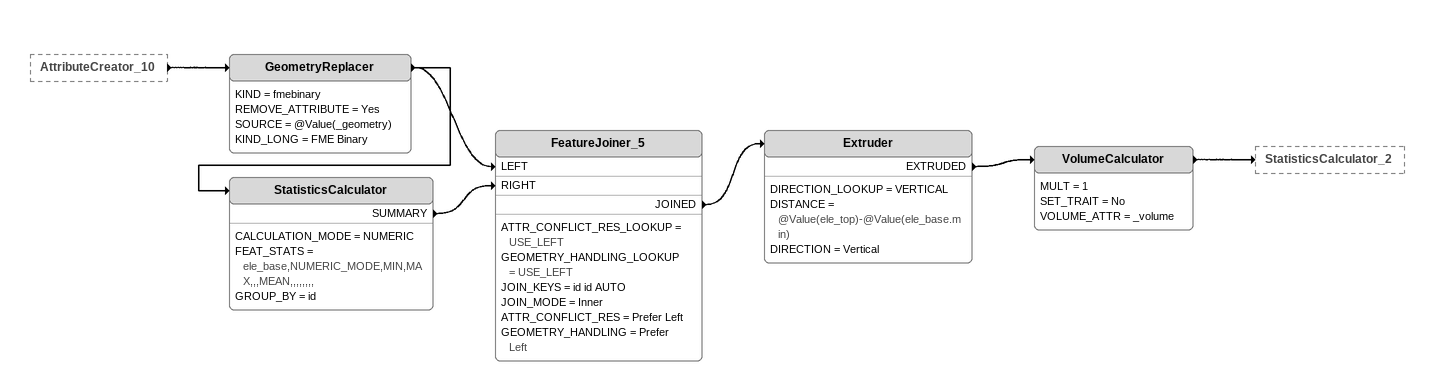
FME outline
AttributeCreator_10 [outside]
    -> GeometryReplacer
GeometryReplacer
    KIND = fmebinary
    REMOVE_ATTRIBUTE = Yes
    SOURCE = @Value(_geometry)
    KIND_LONG = FME Binary
    -> StatisticsCalculator
    -> FeatureJoiner_5 [LEFT]
StatisticsCalculator
    CALCULATION_MODE = NUMERIC
    FEAT_STATS = ele_base,NUMERIC_MODE,MIN,MAX,,,MEAN,,,,,,,,
    GROUP_BY = id
    SUMMARY -> FeatureJoiner_5 [RIGHT]
FeatureJoiner_5
    ATTR_CONFLICT_RES_LOOKUP = USE_LEFT
    GEOMETRY_HANDLING_LOOKUP = USE_LEFT
    JOIN_KEYS = id id AUTO
    JOIN_MODE = Inner
    ATTR_CONFLICT_RES = Prefer Left
    GEOMETRY_HANDLING = Prefer Left
    JOINED -> Extruder
Extruder
    DIRECTION_LOOKUP = VERTICAL
    DISTANCE = @Value(ele_top)-@Value(ele_base.min)
    DIRECTION = Vertical
    EXTRUDED -> VolumeCalculator
VolumeCalculator
    MULT = 1
    SET_TRAIT = No
    VOLUME_ATTR = _volume
    -> StatisticsCalculator_2
